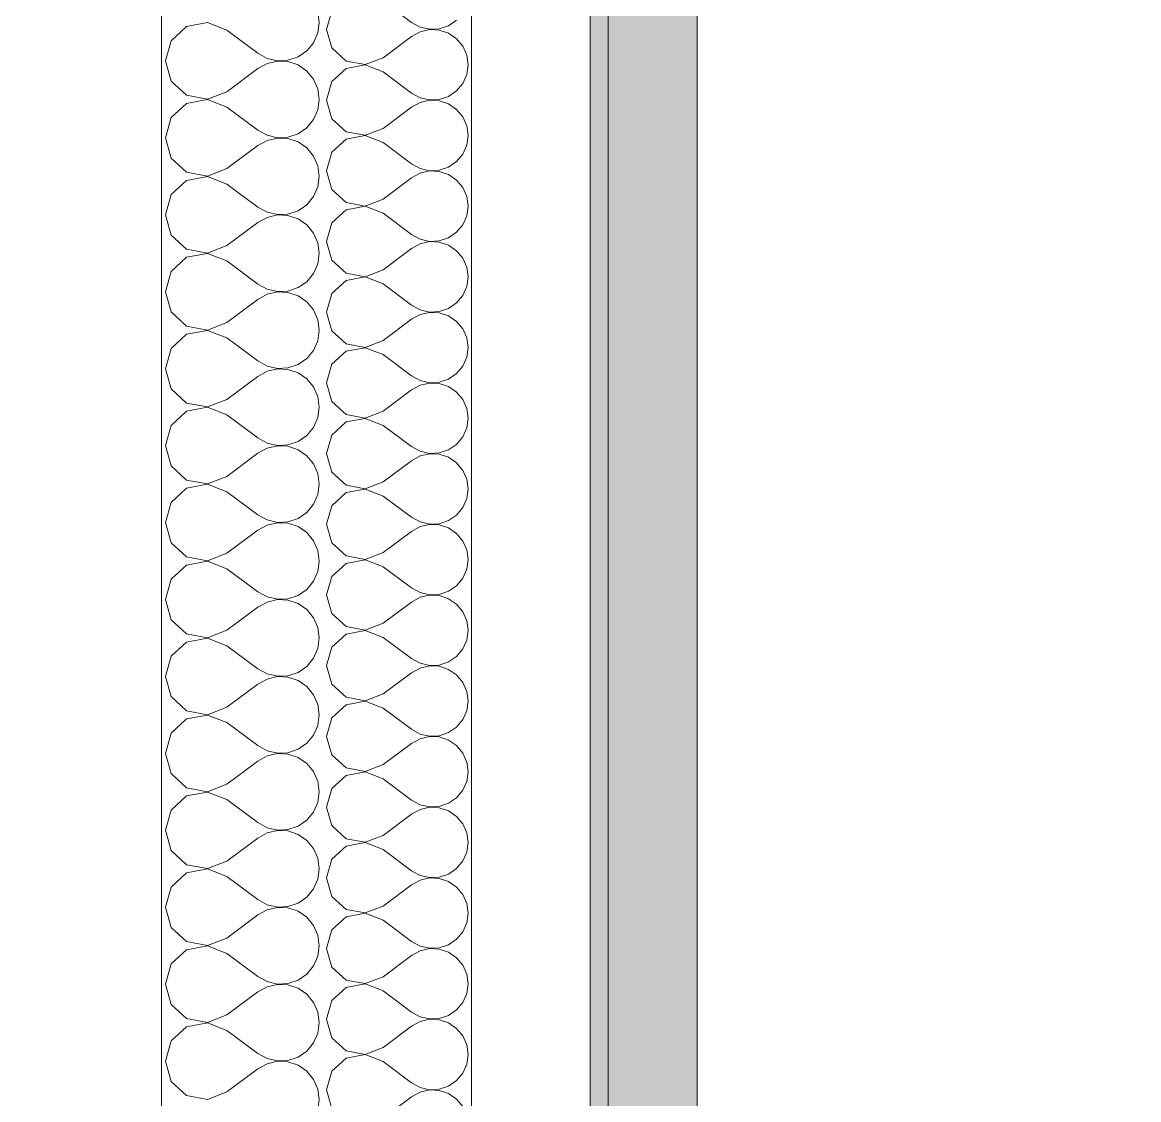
# Model space of a CAD drawing. Header units: millimetres. Extents: x -48147 to 1417267, y -496296 to 18123.
# Drawn here: x 1364998.7 to 1365203.7, y -477144.9 to -476947.1 of the extents above; entities that cross this region are included whole.
import ezdxf

# ---------------------------------------------------------------- set-up
doc = ezdxf.new("R2010")
doc.units = ezdxf.units.MM
doc.header["$MEASUREMENT"] = 0
doc.linetypes.add('Wipeout_Contour', pattern=[1000, 0, -1000])
doc.layers.add('New_A-25-M_Wall_Int', color=7, linetype='Continuous')
doc.layers.add('New_A-25-M_Wall_Int_Pen_No__1', color=7, linetype='Continuous', lineweight=13)
doc.layers.add('New_A-25-M_Wall_Int_Pen_No__107', color=7, linetype='Continuous', lineweight=15, true_color=0xa6a6a6)

# ---------------------------------------------------------------- blocks, each defined once
blk = doc.blocks.new('*X68', base_point=(1376122.47, -491272.82))
at = {"layer": 'New_A-25-M_Wall_Int_Pen_No__107', "linetype": 'Continuous'}
for p, q in [((1365064.96, -476943.21), (1365070.15, -476947.1)), ((1365055.54, -476944.99), (1365054.57, -476948.4)), ((1365054.57, -476948.4), (1365055.54, -476951.81)), ((1365070.15, -476947.1), (1365071.72, -476947.97)), ((1365071.72, -476947.97), (1365073.46, -476948.37)), ((1365073.46, -476948.42), (1365071.72, -476948.83)), ((1365073.46, -476948.37), (1365075.25, -476948.29)), ((1365075.25, -476948.51), (1365073.46, -476948.42)), ((1365075.25, -476948.29), (1365076.95, -476947.71)), ((1365076.95, -476949.08), (1365075.25, -476948.51)), ((1365076.95, -476947.71), (1365078.42, -476946.7)), ((1365064.96, -476953.59), (1365070.15, -476949.7)), ((1365071.72, -476948.83), (1365070.15, -476949.7)), ((1365078.42, -476950.1), (1365076.95, -476949.08)), ((1365079.57, -476951.48), (1365078.42, -476950.1)), ((1365055.54, -476951.81), (1365058.16, -476954.2)), ((1365080.29, -476953.12), (1365079.57, -476951.48)), ((1365058.16, -476954.2), (1365061.64, -476954.86)), ((1365061.64, -476954.86), (1365064.96, -476953.59)), ((1365080.53, -476954.89), (1365080.29, -476953.12)), ((1365058.16, -476955.57), (1365055.54, -476957.97)), ((1365061.64, -476954.92), (1365058.16, -476955.57)), ((1365064.96, -476956.19), (1365061.64, -476954.92)), ((1365064.96, -476956.19), (1365070.15, -476960.08)), ((1365079.57, -476958.3), (1365080.29, -476956.66)), ((1365080.29, -476956.66), (1365080.53, -476954.89)), ((1365055.54, -476957.97), (1365054.57, -476961.38)), ((1365078.42, -476959.68), (1365079.57, -476958.3)), ((1365070.15, -476960.08), (1365071.72, -476960.95)), ((1365075.25, -476961.27), (1365076.95, -476960.69)), ((1365076.95, -476960.69), (1365078.42, -476959.68)), ((1365054.57, -476961.38), (1365055.54, -476964.79)), ((1365064.96, -476966.57), (1365070.15, -476962.68)), ((1365071.72, -476961.81), (1365070.15, -476962.68)), ((1365071.72, -476960.95), (1365073.46, -476961.35)), ((1365073.46, -476961.41), (1365071.72, -476961.81)), ((1365073.46, -476961.35), (1365075.25, -476961.27)), ((1365075.25, -476961.49), (1365073.46, -476961.41)), ((1365076.95, -476962.07), (1365075.25, -476961.49)), ((1365078.42, -476963.08), (1365076.95, -476962.07)), ((1365055.54, -476964.79), (1365058.16, -476967.19)), ((1365079.57, -476964.46), (1365078.42, -476963.08)), ((1365080.29, -476966.1), (1365079.57, -476964.46)), ((1365061.64, -476967.84), (1365064.96, -476966.57)), ((1365080.53, -476967.87), (1365080.29, -476966.1)), ((1365058.16, -476968.56), (1365055.54, -476970.95)), ((1365058.16, -476967.19), (1365061.64, -476967.84)), ((1365061.64, -476967.9), (1365058.16, -476968.56)), ((1365064.96, -476969.17), (1365061.64, -476967.9)), ((1365080.29, -476969.64), (1365080.53, -476967.87)), ((1365055.54, -476970.95), (1365054.57, -476974.36)), ((1365064.96, -476969.17), (1365070.15, -476973.06)), ((1365079.57, -476971.28), (1365080.29, -476969.64)), ((1365070.15, -476973.06), (1365071.72, -476973.93)), ((1365076.95, -476973.68), (1365078.42, -476972.66)), ((1365078.42, -476972.66), (1365079.57, -476971.28)), ((1365054.57, -476974.36), (1365055.54, -476977.77)), ((1365071.72, -476974.79), (1365070.15, -476975.66)), ((1365071.72, -476973.93), (1365073.46, -476974.34)), ((1365073.46, -476974.39), (1365071.72, -476974.79)), ((1365073.46, -476974.34), (1365075.25, -476974.25)), ((1365075.25, -476974.47), (1365073.46, -476974.39)), ((1365075.25, -476974.25), (1365076.95, -476973.68)), ((1365076.95, -476975.05), (1365075.25, -476974.47)), ((1365078.42, -476976.06), (1365076.95, -476975.05)), ((1365064.96, -476979.55), (1365070.15, -476975.66)), ((1365079.57, -476977.44), (1365078.42, -476976.06)), ((1365055.54, -476977.77), (1365058.16, -476980.17)), ((1365080.29, -476979.08), (1365079.57, -476977.44)), ((1365080.53, -476980.85), (1365080.29, -476979.08)), ((1365058.16, -476980.17), (1365061.64, -476980.83)), ((1365061.64, -476980.88), (1365058.16, -476981.54)), ((1365061.64, -476980.83), (1365064.96, -476979.55)), ((1365064.96, -476982.15), (1365061.64, -476980.88)), ((1365080.29, -476982.63), (1365080.53, -476980.85)), ((1365058.16, -476981.54), (1365055.54, -476983.93)), ((1365064.96, -476982.15), (1365070.15, -476986.04)), ((1365079.57, -476984.26), (1365080.29, -476982.63)), ((1365055.54, -476983.93), (1365054.57, -476987.34)), ((1365078.42, -476985.64), (1365079.57, -476984.26)), ((1365054.57, -476987.34), (1365055.54, -476990.76)), ((1365070.15, -476986.04), (1365071.72, -476986.91)), ((1365071.72, -476986.91), (1365073.46, -476987.32)), ((1365073.46, -476987.37), (1365071.72, -476987.77)), ((1365073.46, -476987.32), (1365075.25, -476987.23)), ((1365075.25, -476987.46), (1365073.46, -476987.37)), ((1365075.25, -476987.23), (1365076.95, -476986.66)), ((1365076.95, -476988.03), (1365075.25, -476987.46)), ((1365076.95, -476986.66), (1365078.42, -476985.64)), ((1365064.96, -476992.54), (1365070.15, -476988.64)), ((1365071.72, -476987.77), (1365070.15, -476988.64)), ((1365078.42, -476989.04), (1365076.95, -476988.03)), ((1365079.57, -476990.42), (1365078.42, -476989.04)), ((1365055.54, -476990.76), (1365058.16, -476993.15)), ((1365080.29, -476992.06), (1365079.57, -476990.42)), ((1365058.16, -476993.15), (1365061.64, -476993.81)), ((1365061.64, -476993.81), (1365064.96, -476992.54)), ((1365080.53, -476993.83), (1365080.29, -476992.06)), ((1365058.16, -476994.52), (1365055.54, -476996.91)), ((1365061.64, -476993.86), (1365058.16, -476994.52)), ((1365064.96, -476995.13), (1365061.64, -476993.86)), ((1365064.96, -476995.13), (1365070.15, -476999.03)), ((1365079.57, -476997.25), (1365080.29, -476995.61)), ((1365080.29, -476995.61), (1365080.53, -476993.83)), ((1365055.54, -476996.91), (1365054.57, -477000.32)), ((1365078.42, -476998.63), (1365079.57, -476997.25)), ((1365070.15, -476999.03), (1365071.72, -476999.89)), ((1365075.25, -477000.21), (1365076.95, -476999.64)), ((1365076.95, -476999.64), (1365078.42, -476998.63)), ((1365054.57, -477000.32), (1365055.54, -477003.74)), ((1365064.96, -477005.52), (1365070.15, -477001.62)), ((1365071.72, -477000.76), (1365070.15, -477001.62)), ((1365071.72, -476999.89), (1365073.46, -477000.3)), ((1365073.46, -477000.35), (1365071.72, -477000.76)), ((1365073.46, -477000.3), (1365075.25, -477000.21)), ((1365075.25, -477000.44), (1365073.46, -477000.35)), ((1365076.95, -477001.01), (1365075.25, -477000.44)), ((1365078.42, -477002.02), (1365076.95, -477001.01)), ((1365055.54, -477003.74), (1365058.16, -477006.13)), ((1365079.57, -477003.4), (1365078.42, -477002.02)), ((1365080.29, -477005.04), (1365079.57, -477003.4)), ((1365061.64, -477006.79), (1365064.96, -477005.52)), ((1365080.53, -477006.82), (1365080.29, -477005.04)), ((1365058.16, -477007.5), (1365055.54, -477009.89)), ((1365058.16, -477006.13), (1365061.64, -477006.79)), ((1365061.64, -477006.84), (1365058.16, -477007.5)), ((1365064.96, -477008.11), (1365061.64, -477006.84)), ((1365080.29, -477008.59), (1365080.53, -477006.82)), ((1365055.54, -477009.89), (1365054.57, -477013.31)), ((1365064.96, -477008.11), (1365070.15, -477012.01)), ((1365079.57, -477010.23), (1365080.29, -477008.59)), ((1365070.15, -477012.01), (1365071.72, -477012.87)), ((1365076.95, -477012.62), (1365078.42, -477011.61)), ((1365078.42, -477011.61), (1365079.57, -477010.23)), ((1365054.57, -477013.31), (1365055.54, -477016.72)), ((1365071.72, -477013.74), (1365070.15, -477014.6)), ((1365071.72, -477012.87), (1365073.46, -477013.28)), ((1365073.46, -477013.33), (1365071.72, -477013.74)), ((1365073.46, -477013.28), (1365075.25, -477013.19)), ((1365075.25, -477013.42), (1365073.46, -477013.33)), ((1365075.25, -477013.19), (1365076.95, -477012.62)), ((1365076.95, -477013.99), (1365075.25, -477013.42)), ((1365078.42, -477015.01), (1365076.95, -477013.99)), ((1365064.96, -477018.5), (1365070.15, -477014.6)), ((1365079.57, -477016.38), (1365078.42, -477015.01)), ((1365055.54, -477016.72), (1365058.16, -477019.11)), ((1365080.29, -477018.02), (1365079.57, -477016.38)), ((1365080.53, -477019.8), (1365080.29, -477018.02)), ((1365058.16, -477019.11), (1365061.64, -477019.77)), ((1365061.64, -477019.82), (1365058.16, -477020.48)), ((1365061.64, -477019.77), (1365064.96, -477018.5)), ((1365064.96, -477021.1), (1365061.64, -477019.82)), ((1365080.29, -477021.57), (1365080.53, -477019.8)), ((1365058.16, -477020.48), (1365055.54, -477022.88)), ((1365064.96, -477021.1), (1365070.15, -477024.99)), ((1365079.57, -477023.21), (1365080.29, -477021.57)), ((1365055.54, -477022.88), (1365054.57, -477026.29)), ((1365078.42, -477024.59), (1365079.57, -477023.21)), ((1365054.57, -477026.29), (1365055.54, -477029.7)), ((1365070.15, -477024.99), (1365071.72, -477025.86)), ((1365071.72, -477025.86), (1365073.46, -477026.26)), ((1365073.46, -477026.31), (1365071.72, -477026.72)), ((1365073.46, -477026.26), (1365075.25, -477026.18)), ((1365075.25, -477026.4), (1365073.46, -477026.31)), ((1365075.25, -477026.18), (1365076.95, -477025.6)), ((1365076.95, -477026.97), (1365075.25, -477026.4)), ((1365076.95, -477025.6), (1365078.42, -477024.59)), ((1365064.96, -477031.48), (1365070.15, -477027.59)), ((1365071.72, -477026.72), (1365070.15, -477027.59)), ((1365078.42, -477027.99), (1365076.95, -477026.97)), ((1365079.57, -477029.37), (1365078.42, -477027.99)), ((1365055.54, -477029.7), (1365058.16, -477032.09)), ((1365080.29, -477031.01), (1365079.57, -477029.37)), ((1365058.16, -477032.09), (1365061.64, -477032.75)), ((1365061.64, -477032.75), (1365064.96, -477031.48)), ((1365080.53, -477032.78), (1365080.29, -477031.01)), ((1365058.16, -477033.46), (1365055.54, -477035.86)), ((1365061.64, -477032.81), (1365058.16, -477033.46)), ((1365064.96, -477034.08), (1365061.64, -477032.81)), ((1365064.96, -477034.08), (1365070.15, -477037.97)), ((1365079.57, -477036.19), (1365080.29, -477034.55)), ((1365080.29, -477034.55), (1365080.53, -477032.78)), ((1365055.54, -477035.86), (1365054.57, -477039.27)), ((1365078.42, -477037.57), (1365079.57, -477036.19)), ((1365070.15, -477037.97), (1365071.72, -477038.84)), ((1365075.25, -477039.16), (1365076.95, -477038.58)), ((1365076.95, -477038.58), (1365078.42, -477037.57)), ((1365054.57, -477039.27), (1365055.54, -477042.68)), ((1365064.96, -477044.46), (1365070.15, -477040.57)), ((1365071.72, -477039.7), (1365070.15, -477040.57)), ((1365071.72, -477038.84), (1365073.46, -477039.24)), ((1365073.46, -477039.3), (1365071.72, -477039.7)), ((1365073.46, -477039.24), (1365075.25, -477039.16)), ((1365075.25, -477039.38), (1365073.46, -477039.3)), ((1365076.95, -477039.95), (1365075.25, -477039.38)), ((1365078.42, -477040.97), (1365076.95, -477039.95)), ((1365055.54, -477042.68), (1365058.16, -477045.08)), ((1365079.57, -477042.35), (1365078.42, -477040.97)), ((1365080.29, -477043.99), (1365079.57, -477042.35)), ((1365061.64, -477045.73), (1365064.96, -477044.46)), ((1365080.53, -477045.76), (1365080.29, -477043.99)), ((1365058.16, -477046.45), (1365055.54, -477048.84)), ((1365058.16, -477045.08), (1365061.64, -477045.73)), ((1365061.64, -477045.79), (1365058.16, -477046.45)), ((1365064.96, -477047.06), (1365061.64, -477045.79)), ((1365080.29, -477047.53), (1365080.53, -477045.76)), ((1365055.54, -477048.84), (1365054.57, -477052.25)), ((1365064.96, -477047.06), (1365070.15, -477050.95)), ((1365079.57, -477049.17), (1365080.29, -477047.53)), ((1365070.15, -477050.95), (1365071.72, -477051.82)), ((1365076.95, -477051.57), (1365078.42, -477050.55)), ((1365078.42, -477050.55), (1365079.57, -477049.17)), ((1365054.57, -477052.25), (1365055.54, -477055.66)), ((1365071.72, -477052.68), (1365070.15, -477053.55)), ((1365071.72, -477051.82), (1365073.46, -477052.23)), ((1365073.46, -477052.28), (1365071.72, -477052.68)), ((1365073.46, -477052.23), (1365075.25, -477052.14)), ((1365075.25, -477052.36), (1365073.46, -477052.28)), ((1365075.25, -477052.14), (1365076.95, -477051.57)), ((1365076.95, -477052.94), (1365075.25, -477052.36)), ((1365078.42, -477053.95), (1365076.95, -477052.94)), ((1365064.96, -477057.44), (1365070.15, -477053.55)), ((1365079.57, -477055.33), (1365078.42, -477053.95)), ((1365055.54, -477055.66), (1365058.16, -477058.06)), ((1365080.29, -477056.97), (1365079.57, -477055.33)), ((1365080.53, -477058.74), (1365080.29, -477056.97)), ((1365058.16, -477058.06), (1365061.64, -477058.72)), ((1365061.64, -477058.77), (1365058.16, -477059.43)), ((1365061.64, -477058.72), (1365064.96, -477057.44)), ((1365064.96, -477060.04), (1365061.64, -477058.77)), ((1365080.29, -477060.52), (1365080.53, -477058.74)), ((1365058.16, -477059.43), (1365055.54, -477061.82)), ((1365064.96, -477060.04), (1365070.15, -477063.93)), ((1365079.57, -477062.15), (1365080.29, -477060.52)), ((1365055.54, -477061.82), (1365054.57, -477065.23)), ((1365078.42, -477063.53), (1365079.57, -477062.15)), ((1365054.57, -477065.23), (1365055.54, -477068.65)), ((1365070.15, -477063.93), (1365071.72, -477064.8)), ((1365071.72, -477064.8), (1365073.46, -477065.21)), ((1365073.46, -477065.26), (1365071.72, -477065.66)), ((1365073.46, -477065.21), (1365075.25, -477065.12)), ((1365075.25, -477065.35), (1365073.46, -477065.26)), ((1365075.25, -477065.12), (1365076.95, -477064.55)), ((1365076.95, -477065.92), (1365075.25, -477065.35)), ((1365076.95, -477064.55), (1365078.42, -477063.53)), ((1365064.96, -477070.43), (1365070.15, -477066.53)), ((1365071.72, -477065.66), (1365070.15, -477066.53)), ((1365078.42, -477066.93), (1365076.95, -477065.92)), ((1365079.57, -477068.31), (1365078.42, -477066.93)), ((1365055.54, -477068.65), (1365058.16, -477071.04)), ((1365080.29, -477069.95), (1365079.57, -477068.31)), ((1365058.16, -477071.04), (1365061.64, -477071.7)), ((1365061.64, -477071.7), (1365064.96, -477070.43)), ((1365080.53, -477071.72), (1365080.29, -477069.95)), ((1365058.16, -477072.41), (1365055.54, -477074.8)), ((1365061.64, -477071.75), (1365058.16, -477072.41)), ((1365064.96, -477073.02), (1365061.64, -477071.75)), ((1365064.96, -477073.02), (1365070.15, -477076.92)), ((1365079.57, -477075.14), (1365080.29, -477073.5)), ((1365080.29, -477073.5), (1365080.53, -477071.72)), ((1365055.54, -477074.8), (1365054.57, -477078.21)), ((1365078.42, -477076.52), (1365079.57, -477075.14)), ((1365070.15, -477076.92), (1365071.72, -477077.78)), ((1365075.25, -477078.1), (1365076.95, -477077.53)), ((1365076.95, -477077.53), (1365078.42, -477076.52)), ((1365054.57, -477078.21), (1365055.54, -477081.63)), ((1365064.96, -477083.41), (1365070.15, -477079.51)), ((1365071.72, -477078.65), (1365070.15, -477079.51)), ((1365071.72, -477077.78), (1365073.46, -477078.19)), ((1365073.46, -477078.24), (1365071.72, -477078.65)), ((1365073.46, -477078.19), (1365075.25, -477078.1)), ((1365075.25, -477078.33), (1365073.46, -477078.24)), ((1365076.95, -477078.9), (1365075.25, -477078.33)), ((1365078.42, -477079.91), (1365076.95, -477078.9)), ((1365055.54, -477081.63), (1365058.16, -477084.02)), ((1365079.57, -477081.29), (1365078.42, -477079.91)), ((1365080.29, -477082.93), (1365079.57, -477081.29)), ((1365061.64, -477084.68), (1365064.96, -477083.41)), ((1365080.53, -477084.71), (1365080.29, -477082.93)), ((1365058.16, -477085.39), (1365055.54, -477087.78)), ((1365058.16, -477084.02), (1365061.64, -477084.68)), ((1365061.64, -477084.73), (1365058.16, -477085.39)), ((1365064.96, -477086), (1365061.64, -477084.73)), ((1365080.29, -477086.48), (1365080.53, -477084.71)), ((1365055.54, -477087.78), (1365054.57, -477091.2)), ((1365064.96, -477086), (1365070.15, -477089.9)), ((1365079.57, -477088.12), (1365080.29, -477086.48)), ((1365070.15, -477089.9), (1365071.72, -477090.76)), ((1365076.95, -477090.51), (1365078.42, -477089.5)), ((1365078.42, -477089.5), (1365079.57, -477088.12)), ((1365054.57, -477091.2), (1365055.54, -477094.61)), ((1365071.72, -477091.63), (1365070.15, -477092.49)), ((1365071.72, -477090.76), (1365073.46, -477091.17)), ((1365073.46, -477091.22), (1365071.72, -477091.63)), ((1365073.46, -477091.17), (1365075.25, -477091.08)), ((1365075.25, -477091.31), (1365073.46, -477091.22)), ((1365075.25, -477091.08), (1365076.95, -477090.51)), ((1365076.95, -477091.88), (1365075.25, -477091.31)), ((1365078.42, -477092.9), (1365076.95, -477091.88)), ((1365064.96, -477096.39), (1365070.15, -477092.49)), ((1365079.57, -477094.27), (1365078.42, -477092.9)), ((1365055.54, -477094.61), (1365058.16, -477097)), ((1365080.29, -477095.91), (1365079.57, -477094.27)), ((1365080.53, -477097.69), (1365080.29, -477095.91)), ((1365058.16, -477097), (1365061.64, -477097.66)), ((1365061.64, -477097.71), (1365058.16, -477098.37)), ((1365061.64, -477097.66), (1365064.96, -477096.39)), ((1365064.96, -477098.99), (1365061.64, -477097.71)), ((1365080.29, -477099.46), (1365080.53, -477097.69)), ((1365058.16, -477098.37), (1365055.54, -477100.77)), ((1365064.96, -477098.99), (1365070.15, -477102.88)), ((1365079.57, -477101.1), (1365080.29, -477099.46)), ((1365055.54, -477100.77), (1365054.57, -477104.18)), ((1365078.42, -477102.48), (1365079.57, -477101.1)), ((1365054.57, -477104.18), (1365055.54, -477107.59)), ((1365070.15, -477102.88), (1365071.72, -477103.75)), ((1365071.72, -477103.75), (1365073.46, -477104.15)), ((1365073.46, -477104.2), (1365071.72, -477104.61)), ((1365073.46, -477104.15), (1365075.25, -477104.06)), ((1365075.25, -477104.29), (1365073.46, -477104.2)), ((1365075.25, -477104.06), (1365076.95, -477103.49)), ((1365076.95, -477104.86), (1365075.25, -477104.29)), ((1365076.95, -477103.49), (1365078.42, -477102.48)), ((1365064.96, -477109.37), (1365070.15, -477105.48)), ((1365071.72, -477104.61), (1365070.15, -477105.48)), ((1365078.42, -477105.88), (1365076.95, -477104.86)), ((1365079.57, -477107.26), (1365078.42, -477105.88)), ((1365055.54, -477107.59), (1365058.16, -477109.98)), ((1365080.29, -477108.89), (1365079.57, -477107.26)), ((1365058.16, -477109.98), (1365061.64, -477110.64)), ((1365061.64, -477110.64), (1365064.96, -477109.37)), ((1365080.53, -477110.67), (1365080.29, -477108.89)), ((1365058.16, -477111.35), (1365055.54, -477113.75)), ((1365061.64, -477110.69), (1365058.16, -477111.35)), ((1365064.96, -477111.97), (1365061.64, -477110.69)), ((1365064.96, -477111.97), (1365070.15, -477115.86)), ((1365079.57, -477114.08), (1365080.29, -477112.44)), ((1365080.29, -477112.44), (1365080.53, -477110.67)), ((1365055.54, -477113.75), (1365054.57, -477117.16)), ((1365078.42, -477115.46), (1365079.57, -477114.08)), ((1365070.15, -477115.86), (1365071.72, -477116.73)), ((1365075.25, -477117.05), (1365076.95, -477116.47)), ((1365076.95, -477116.47), (1365078.42, -477115.46)), ((1365054.57, -477117.16), (1365055.54, -477120.57)), ((1365064.96, -477122.35), (1365070.15, -477118.46)), ((1365071.72, -477117.59), (1365070.15, -477118.46)), ((1365071.72, -477116.73), (1365073.46, -477117.13)), ((1365073.46, -477117.19), (1365071.72, -477117.59)), ((1365073.46, -477117.13), (1365075.25, -477117.05)), ((1365075.25, -477117.27), (1365073.46, -477117.19)), ((1365076.95, -477117.84), (1365075.25, -477117.27)), ((1365078.42, -477118.86), (1365076.95, -477117.84)), ((1365055.54, -477120.57), (1365058.16, -477122.97)), ((1365079.57, -477120.24), (1365078.42, -477118.86)), ((1365080.29, -477121.88), (1365079.57, -477120.24)), ((1365061.64, -477123.62), (1365064.96, -477122.35)), ((1365080.53, -477123.65), (1365080.29, -477121.88)), ((1365058.16, -477124.34), (1365055.54, -477126.73)), ((1365058.16, -477122.97), (1365061.64, -477123.62)), ((1365061.64, -477123.68), (1365058.16, -477124.34)), ((1365064.96, -477124.95), (1365061.64, -477123.68)), ((1365080.29, -477125.42), (1365080.53, -477123.65)), ((1365055.54, -477126.73), (1365054.57, -477130.14)), ((1365064.96, -477124.95), (1365070.15, -477128.84)), ((1365079.57, -477127.06), (1365080.29, -477125.42)), ((1365070.15, -477128.84), (1365071.72, -477129.71)), ((1365076.95, -477129.46), (1365078.42, -477128.44)), ((1365078.42, -477128.44), (1365079.57, -477127.06)), ((1365054.57, -477130.14), (1365055.54, -477133.55)), ((1365071.72, -477130.57), (1365070.15, -477131.44)), ((1365071.72, -477129.71), (1365073.46, -477130.11)), ((1365073.46, -477130.17), (1365071.72, -477130.57)), ((1365073.46, -477130.11), (1365075.25, -477130.03)), ((1365075.25, -477130.25), (1365073.46, -477130.17)), ((1365075.25, -477130.03), (1365076.95, -477129.46)), ((1365076.95, -477130.83), (1365075.25, -477130.25)), ((1365078.42, -477131.84), (1365076.95, -477130.83)), ((1365064.96, -477135.33), (1365070.15, -477131.44)), ((1365079.57, -477133.22), (1365078.42, -477131.84)), ((1365055.54, -477133.55), (1365058.16, -477135.95)), ((1365080.29, -477134.86), (1365079.57, -477133.22)), ((1365080.53, -477136.63), (1365080.29, -477134.86)), ((1365058.16, -477135.95), (1365061.64, -477136.61)), ((1365061.64, -477136.66), (1365058.16, -477137.32)), ((1365061.64, -477136.61), (1365064.96, -477135.33)), ((1365064.96, -477137.93), (1365061.64, -477136.66)), ((1365080.29, -477138.41), (1365080.53, -477136.63)), ((1365058.16, -477137.32), (1365055.54, -477139.71)), ((1365064.96, -477137.93), (1365070.15, -477141.82)), ((1365079.57, -477140.04), (1365080.29, -477138.41)), ((1365055.54, -477139.71), (1365054.57, -477143.12)), ((1365078.42, -477141.42), (1365079.57, -477140.04)), ((1365054.57, -477143.12), (1365055.54, -477146.54)), ((1365070.15, -477141.82), (1365071.72, -477142.69)), ((1365071.72, -477142.69), (1365073.46, -477143.1)), ((1365073.46, -477143.15), (1365071.72, -477143.55)), ((1365073.46, -477143.1), (1365075.25, -477143.01)), ((1365075.25, -477143.24), (1365073.46, -477143.15)), ((1365075.25, -477143.01), (1365076.95, -477142.44)), ((1365076.95, -477143.81), (1365075.25, -477143.24)), ((1365076.95, -477142.44), (1365078.42, -477141.42)), ((1365064.96, -477148.32), (1365070.15, -477144.42)), ((1365071.72, -477143.55), (1365070.15, -477144.42)), ((1365078.42, -477144.82), (1365076.95, -477143.81)), ((1365079.57, -477146.2), (1365078.42, -477144.82))]:
    blk.add_line(p, q, dxfattribs=at)
blk = doc.blocks.new('Section Elem_44_2', base_point=(1376122.47, -491272.82))
at = {"layer": 'New_A-25-M_Wall_Int_Pen_No__107', "linetype": 'Continuous', "lineweight": 0, "true_color": 0x535353}
blk.add_hatch(color=251, dxfattribs=at).paths.add_polyline_path([(1365106.26, -475339.25), (1365102.99, -475339.25), (1365102.99, -479122.82), (1365106.26, -479122.82), (1365106.26, -476122.82), (1365106.26, -476097.82)])
at = {"layer": 'New_A-25-M_Wall_Int_Pen_No__1', "linetype": 'Continuous'}
blk.add_line((1365106.26, -476122.82), (1365106.26, -479122.82), dxfattribs=at)
at = {"color": 254, "linetype": 'Wipeout_Contour', "lineweight": 0, "ltscale": 8681565.631465085}
blk.add_wipeout([(1365122.62, -479122.82), (1366009.15, -479122.82), (1366009.15, -477022.82), (1366549.27, -477022.82), (1366549.27, -476122.82), (1365122.62, -476122.82)], dxfattribs=at).dxf.layer = 'New_A-25-M_Wall_Int'
at = {"layer": 'New_A-25-M_Wall_Int_Pen_No__107', "linetype": 'Continuous'}
blk.add_hatch(color=256, dxfattribs=at).paths.add_polyline_path([(1365106.26, -476122.82), (1365106.26, -479122.82), (1365122.62, -479122.82), (1365122.62, -476122.82)])
at = {"layer": 'New_A-25-M_Wall_Int_Pen_No__1', "linetype": 'Continuous'}
blk.add_line((1365122.62, -476122.82), (1365122.62, -479122.82), dxfattribs=at)
at = {"color": 254, "linetype": 'Wipeout_Contour', "lineweight": 0, "ltscale": 5784432.987416171}
blk.add_wipeout([(1365102.99, -475339.25), (1365081.18, -475339.25), (1365081.18, -479122.82), (1365102.99, -479122.82)], dxfattribs=at).dxf.layer = 'New_A-25-M_Wall_Int'
at = {"layer": 'New_A-25-M_Wall_Int_Pen_No__1', "linetype": 'Continuous'}
blk.add_line((1365102.99, -475339.25), (1365102.99, -479122.82), dxfattribs=at)
at = {"color": 254, "linetype": 'Wipeout_Contour', "lineweight": 0, "ltscale": 5784340.344564119}
blk.add_wipeout([(1365081.18, -475339.25), (1365053.92, -475339.25), (1365053.92, -479122.82), (1365081.18, -479122.82)], dxfattribs=at).dxf.layer = 'New_A-25-M_Wall_Int'
at = {"layer": 'New_A-25-M_Wall_Int_Pen_No__1', "linetype": 'Continuous'}
blk.add_line((1365081.18, -475339.25), (1365081.18, -479122.82), dxfattribs=at)
at = {"layer": 'New_A-25-M_Wall_Int'}
blk.add_blockref('*X68', (1376122.47, -491272.82), dxfattribs=at)
blk = doc.blocks.new('*X85', base_point=(1376122.47, -491272.82))
at = {"layer": 'New_A-25-M_Wall_Int_Pen_No__107', "linetype": 'Continuous'}
for p, q in [((1365053.22, -476947.12), (1365052.95, -476945.19)), ((1365028.86, -476947.87), (1365026.01, -476950.47)), ((1365032.66, -476947.15), (1365028.86, -476947.87)), ((1365036.26, -476948.53), (1365032.66, -476947.15)), ((1365036.26, -476948.53), (1365041.91, -476952.77)), ((1365052.95, -476949.05), (1365053.22, -476947.12)), ((1365026.01, -476950.47), (1365024.96, -476954.19)), ((1365052.16, -476950.84), (1365052.95, -476949.05)), ((1365049.31, -476953.44), (1365050.92, -476952.34)), ((1365050.92, -476952.34), (1365052.16, -476950.84)), ((1365024.96, -476954.19), (1365026.01, -476957.9)), ((1365041.91, -476952.77), (1365043.62, -476953.72)), ((1365043.62, -476954.66), (1365041.91, -476955.6)), ((1365043.62, -476953.72), (1365045.52, -476954.16)), ((1365045.52, -476954.21), (1365043.62, -476954.66)), ((1365045.52, -476954.16), (1365047.46, -476954.06)), ((1365047.46, -476954.31), (1365045.52, -476954.21)), ((1365047.46, -476954.06), (1365049.31, -476953.44)), ((1365049.31, -476954.93), (1365047.46, -476954.31)), ((1365036.26, -476959.84), (1365041.91, -476955.6)), ((1365050.92, -476956.04), (1365049.31, -476954.93)), ((1365052.16, -476957.54), (1365050.92, -476956.04)), ((1365026.01, -476957.9), (1365028.86, -476960.5)), ((1365052.95, -476959.32), (1365052.16, -476957.54)), ((1365028.86, -476960.5), (1365032.66, -476961.22)), ((1365032.66, -476961.22), (1365036.26, -476959.84)), ((1365053.22, -476961.25), (1365052.95, -476959.32)), ((1365028.86, -476962), (1365026.01, -476964.6)), ((1365032.66, -476961.28), (1365028.86, -476962)), ((1365036.26, -476962.66), (1365032.66, -476961.28)), ((1365036.26, -476962.66), (1365041.91, -476966.9)), ((1365052.95, -476963.18), (1365053.22, -476961.25)), ((1365026.01, -476964.6), (1365024.96, -476968.31)), ((1365050.92, -476966.46), (1365052.16, -476964.96)), ((1365052.16, -476964.96), (1365052.95, -476963.18)), ((1365041.91, -476966.9), (1365043.62, -476967.84)), ((1365049.31, -476967.57), (1365050.92, -476966.46)), ((1365024.96, -476968.31), (1365026.01, -476972.03)), ((1365043.62, -476968.78), (1365041.91, -476969.73)), ((1365043.62, -476967.84), (1365045.52, -476968.29)), ((1365045.52, -476968.34), (1365043.62, -476968.78)), ((1365045.52, -476968.29), (1365047.46, -476968.19)), ((1365047.46, -476968.44), (1365045.52, -476968.34)), ((1365047.46, -476968.19), (1365049.31, -476967.57)), ((1365049.31, -476969.06), (1365047.46, -476968.44)), ((1365050.92, -476970.16), (1365049.31, -476969.06)), ((1365036.26, -476973.96), (1365041.91, -476969.73)), ((1365052.16, -476971.66), (1365050.92, -476970.16)), ((1365026.01, -476972.03), (1365028.86, -476974.63)), ((1365052.95, -476973.45), (1365052.16, -476971.66)), ((1365028.86, -476974.63), (1365032.66, -476975.35)), ((1365032.66, -476975.35), (1365036.26, -476973.96)), ((1365053.22, -476975.38), (1365052.95, -476973.45)), ((1365028.86, -476976.12), (1365026.01, -476978.73)), ((1365032.66, -476975.41), (1365028.86, -476976.12)), ((1365036.26, -476976.79), (1365032.66, -476975.41)), ((1365036.26, -476976.79), (1365041.91, -476981.03)), ((1365052.95, -476977.31), (1365053.22, -476975.38)), ((1365026.01, -476978.73), (1365024.96, -476982.44)), ((1365050.92, -476980.59), (1365052.16, -476979.09)), ((1365052.16, -476979.09), (1365052.95, -476977.31)), ((1365041.91, -476981.03), (1365043.62, -476981.97)), ((1365049.31, -476981.7), (1365050.92, -476980.59)), ((1365024.96, -476982.44), (1365026.01, -476986.16)), ((1365043.62, -476982.91), (1365041.91, -476983.85)), ((1365043.62, -476981.97), (1365045.52, -476982.41)), ((1365045.52, -476982.47), (1365043.62, -476982.91)), ((1365045.52, -476982.41), (1365047.46, -476982.32)), ((1365047.46, -476982.56), (1365045.52, -476982.47)), ((1365047.46, -476982.32), (1365049.31, -476981.7)), ((1365049.31, -476983.19), (1365047.46, -476982.56)), ((1365050.92, -476984.29), (1365049.31, -476983.19)), ((1365036.26, -476988.09), (1365041.91, -476983.85)), ((1365052.16, -476985.79), (1365050.92, -476984.29)), ((1365026.01, -476986.16), (1365028.86, -476988.76)), ((1365052.95, -476987.58), (1365052.16, -476985.79)), ((1365028.86, -476988.76), (1365032.66, -476989.48)), ((1365032.66, -476989.53), (1365028.86, -476990.25)), ((1365032.66, -476989.48), (1365036.26, -476988.09)), ((1365036.26, -476990.92), (1365032.66, -476989.53)), ((1365053.22, -476989.51), (1365052.95, -476987.58)), ((1365052.95, -476991.44), (1365053.22, -476989.51)), ((1365028.86, -476990.25), (1365026.01, -476992.86)), ((1365036.26, -476990.92), (1365041.91, -476995.16)), ((1365052.16, -476993.22), (1365052.95, -476991.44)), ((1365026.01, -476992.86), (1365024.96, -476996.57)), ((1365050.92, -476994.72), (1365052.16, -476993.22)), ((1365041.91, -476995.16), (1365043.62, -476996.1)), ((1365049.31, -476995.82), (1365050.92, -476994.72)), ((1365024.96, -476996.57), (1365026.01, -477000.28)), ((1365043.62, -476997.04), (1365041.91, -476997.98)), ((1365043.62, -476996.1), (1365045.52, -476996.54)), ((1365045.52, -476996.6), (1365043.62, -476997.04)), ((1365045.52, -476996.54), (1365047.46, -476996.45)), ((1365047.46, -476996.69), (1365045.52, -476996.6)), ((1365047.46, -476996.45), (1365049.31, -476995.82)), ((1365049.31, -476997.32), (1365047.46, -476996.69)), ((1365050.92, -476998.42), (1365049.31, -476997.32)), ((1365036.26, -477002.22), (1365041.91, -476997.98)), ((1365052.16, -476999.92), (1365050.92, -476998.42)), ((1365026.01, -477000.28), (1365028.86, -477002.89)), ((1365052.95, -477001.7), (1365052.16, -476999.92)), ((1365053.22, -477003.63), (1365052.95, -477001.7)), ((1365028.86, -477002.89), (1365032.66, -477003.6)), ((1365032.66, -477003.66), (1365028.86, -477004.38)), ((1365032.66, -477003.6), (1365036.26, -477002.22)), ((1365036.26, -477005.05), (1365032.66, -477003.66)), ((1365052.95, -477005.56), (1365053.22, -477003.63)), ((1365028.86, -477004.38), (1365026.01, -477006.98)), ((1365036.26, -477005.05), (1365041.91, -477009.28)), ((1365052.16, -477007.35), (1365052.95, -477005.56)), ((1365026.01, -477006.98), (1365024.96, -477010.7)), ((1365050.92, -477008.85), (1365052.16, -477007.35)), ((1365041.91, -477009.28), (1365043.62, -477010.23)), ((1365047.46, -477010.57), (1365049.31, -477009.95)), ((1365049.31, -477009.95), (1365050.92, -477008.85)), ((1365024.96, -477010.7), (1365026.01, -477014.41)), ((1365036.26, -477016.35), (1365041.91, -477012.11)), ((1365043.62, -477011.17), (1365041.91, -477012.11)), ((1365043.62, -477010.23), (1365045.52, -477010.67)), ((1365045.52, -477010.73), (1365043.62, -477011.17)), ((1365045.52, -477010.67), (1365047.46, -477010.57)), ((1365047.46, -477010.82), (1365045.52, -477010.73)), ((1365049.31, -477011.44), (1365047.46, -477010.82)), ((1365050.92, -477012.55), (1365049.31, -477011.44)), ((1365052.16, -477014.05), (1365050.92, -477012.55)), ((1365052.95, -477015.83), (1365052.16, -477014.05)), ((1365026.01, -477014.41), (1365028.86, -477017.02)), ((1365053.22, -477017.76), (1365052.95, -477015.83)), ((1365028.86, -477017.02), (1365032.66, -477017.73)), ((1365032.66, -477017.79), (1365028.86, -477018.51)), ((1365032.66, -477017.73), (1365036.26, -477016.35)), ((1365036.26, -477019.17), (1365032.66, -477017.79)), ((1365052.95, -477019.69), (1365053.22, -477017.76)), ((1365028.86, -477018.51), (1365026.01, -477021.11)), ((1365036.26, -477019.17), (1365041.91, -477023.41)), ((1365052.16, -477021.48), (1365052.95, -477019.69)), ((1365026.01, -477021.11), (1365024.96, -477024.83)), ((1365050.92, -477022.98), (1365052.16, -477021.48)), ((1365041.91, -477023.41), (1365043.62, -477024.36)), ((1365043.62, -477024.36), (1365045.52, -477024.8)), ((1365047.46, -477024.7), (1365049.31, -477024.08)), ((1365049.31, -477024.08), (1365050.92, -477022.98)), ((1365024.96, -477024.83), (1365026.01, -477028.54)), ((1365036.26, -477030.48), (1365041.91, -477026.24)), ((1365043.62, -477025.3), (1365041.91, -477026.24)), ((1365045.52, -477024.85), (1365043.62, -477025.3)), ((1365045.52, -477024.8), (1365047.46, -477024.7)), ((1365047.46, -477024.95), (1365045.52, -477024.85)), ((1365049.31, -477025.57), (1365047.46, -477024.95)), ((1365050.92, -477026.67), (1365049.31, -477025.57)), ((1365026.01, -477028.54), (1365028.86, -477031.14)), ((1365052.16, -477028.18), (1365050.92, -477026.67)), ((1365052.95, -477029.96), (1365052.16, -477028.18)), ((1365032.66, -477031.86), (1365036.26, -477030.48)), ((1365053.22, -477031.89), (1365052.95, -477029.96)), ((1365028.86, -477032.64), (1365026.01, -477035.24)), ((1365028.86, -477031.14), (1365032.66, -477031.86)), ((1365032.66, -477031.92), (1365028.86, -477032.64)), ((1365036.26, -477033.3), (1365032.66, -477031.92)), ((1365052.95, -477033.82), (1365053.22, -477031.89)), ((1365036.26, -477033.3), (1365041.91, -477037.54)), ((1365052.16, -477035.6), (1365052.95, -477033.82)), ((1365026.01, -477035.24), (1365024.96, -477038.95)), ((1365050.92, -477037.1), (1365052.16, -477035.6)), ((1365041.91, -477037.54), (1365043.62, -477038.48)), ((1365043.62, -477038.48), (1365045.52, -477038.92)), ((1365047.46, -477038.83), (1365049.31, -477038.21)), ((1365049.31, -477038.21), (1365050.92, -477037.1)), ((1365024.96, -477038.95), (1365026.01, -477042.67)), ((1365036.26, -477044.6), (1365041.91, -477040.37)), ((1365043.62, -477039.42), (1365041.91, -477040.37)), ((1365045.52, -477038.98), (1365043.62, -477039.42)), ((1365045.52, -477038.92), (1365047.46, -477038.83)), ((1365047.46, -477039.08), (1365045.52, -477038.98)), ((1365049.31, -477039.7), (1365047.46, -477039.08)), ((1365050.92, -477040.8), (1365049.31, -477039.7)), ((1365052.16, -477042.3), (1365050.92, -477040.8)), ((1365026.01, -477042.67), (1365028.86, -477045.27)), ((1365052.95, -477044.09), (1365052.16, -477042.3)), ((1365032.66, -477045.99), (1365036.26, -477044.6)), ((1365053.22, -477046.02), (1365052.95, -477044.09)), ((1365028.86, -477046.76), (1365026.01, -477049.37)), ((1365028.86, -477045.27), (1365032.66, -477045.99)), ((1365032.66, -477046.05), (1365028.86, -477046.76)), ((1365036.26, -477047.43), (1365032.66, -477046.05)), ((1365052.95, -477047.95), (1365053.22, -477046.02)), ((1365036.26, -477047.43), (1365041.91, -477051.67)), ((1365052.16, -477049.73), (1365052.95, -477047.95)), ((1365026.01, -477049.37), (1365024.96, -477053.08)), ((1365050.92, -477051.23), (1365052.16, -477049.73)), ((1365024.96, -477053.08), (1365026.01, -477056.79)), ((1365041.91, -477051.67), (1365043.62, -477052.61)), ((1365043.62, -477052.61), (1365045.52, -477053.05)), ((1365045.52, -477053.11), (1365043.62, -477053.55)), ((1365045.52, -477053.05), (1365047.46, -477052.96)), ((1365047.46, -477053.2), (1365045.52, -477053.11)), ((1365047.46, -477052.96), (1365049.31, -477052.34)), ((1365049.31, -477052.34), (1365050.92, -477051.23)), ((1365036.26, -477058.73), (1365041.91, -477054.49)), ((1365043.62, -477053.55), (1365041.91, -477054.49)), ((1365049.31, -477053.83), (1365047.46, -477053.2)), ((1365050.92, -477054.93), (1365049.31, -477053.83)), ((1365052.16, -477056.43), (1365050.92, -477054.93)), ((1365026.01, -477056.79), (1365028.86, -477059.4)), ((1365052.95, -477058.21), (1365052.16, -477056.43)), ((1365032.66, -477060.12), (1365036.26, -477058.73)), ((1365053.22, -477060.15), (1365052.95, -477058.21)), ((1365028.86, -477060.89), (1365026.01, -477063.5)), ((1365028.86, -477059.4), (1365032.66, -477060.12)), ((1365032.66, -477060.17), (1365028.86, -477060.89)), ((1365036.26, -477061.56), (1365032.66, -477060.17)), ((1365052.95, -477062.08), (1365053.22, -477060.15)), ((1365036.26, -477061.56), (1365041.91, -477065.8)), ((1365052.16, -477063.86), (1365052.95, -477062.08)), ((1365026.01, -477063.5), (1365024.96, -477067.21)), ((1365049.31, -477066.46), (1365050.92, -477065.36)), ((1365050.92, -477065.36), (1365052.16, -477063.86)), ((1365024.96, -477067.21), (1365026.01, -477070.92)), ((1365041.91, -477065.8), (1365043.62, -477066.74)), ((1365043.62, -477066.74), (1365045.52, -477067.18)), ((1365045.52, -477067.24), (1365043.62, -477067.68)), ((1365045.52, -477067.18), (1365047.46, -477067.09)), ((1365047.46, -477067.33), (1365045.52, -477067.24)), ((1365047.46, -477067.09), (1365049.31, -477066.46)), ((1365049.31, -477067.95), (1365047.46, -477067.33)), ((1365036.26, -477072.86), (1365041.91, -477068.62)), ((1365043.62, -477067.68), (1365041.91, -477068.62)), ((1365050.92, -477069.06), (1365049.31, -477067.95)), ((1365052.16, -477070.56), (1365050.92, -477069.06)), ((1365026.01, -477070.92), (1365028.86, -477073.53)), ((1365052.95, -477072.34), (1365052.16, -477070.56)), ((1365028.86, -477073.53), (1365032.66, -477074.24)), ((1365032.66, -477074.24), (1365036.26, -477072.86)), ((1365053.22, -477074.27), (1365052.95, -477072.34)), ((1365028.86, -477075.02), (1365026.01, -477077.62)), ((1365032.66, -477074.3), (1365028.86, -477075.02)), ((1365036.26, -477075.69), (1365032.66, -477074.3)), ((1365036.26, -477075.69), (1365041.91, -477079.92)), ((1365052.95, -477076.2), (1365053.22, -477074.27)), ((1365026.01, -477077.62), (1365024.96, -477081.34)), ((1365052.16, -477077.99), (1365052.95, -477076.2)), ((1365049.31, -477080.59), (1365050.92, -477079.49)), ((1365050.92, -477079.49), (1365052.16, -477077.99)), ((1365024.96, -477081.34), (1365026.01, -477085.05)), ((1365041.91, -477079.92), (1365043.62, -477080.87)), ((1365043.62, -477081.81), (1365041.91, -477082.75)), ((1365043.62, -477080.87), (1365045.52, -477081.31)), ((1365045.52, -477081.37), (1365043.62, -477081.81)), ((1365045.52, -477081.31), (1365047.46, -477081.21)), ((1365047.46, -477081.46), (1365045.52, -477081.37)), ((1365047.46, -477081.21), (1365049.31, -477080.59)), ((1365049.31, -477082.08), (1365047.46, -477081.46)), ((1365036.26, -477086.99), (1365041.91, -477082.75)), ((1365050.92, -477083.19), (1365049.31, -477082.08)), ((1365052.16, -477084.69), (1365050.92, -477083.19)), ((1365026.01, -477085.05), (1365028.86, -477087.66)), ((1365052.95, -477086.47), (1365052.16, -477084.69)), ((1365028.86, -477087.66), (1365032.66, -477088.37)), ((1365032.66, -477088.37), (1365036.26, -477086.99)), ((1365053.22, -477088.4), (1365052.95, -477086.47)), ((1365028.86, -477089.15), (1365026.01, -477091.75)), ((1365032.66, -477088.43), (1365028.86, -477089.15)), ((1365036.26, -477089.81), (1365032.66, -477088.43)), ((1365036.26, -477089.81), (1365041.91, -477094.05)), ((1365052.95, -477090.33), (1365053.22, -477088.4)), ((1365026.01, -477091.75), (1365024.96, -477095.46)), ((1365052.16, -477092.11), (1365052.95, -477090.33)), ((1365041.91, -477094.05), (1365043.62, -477095)), ((1365049.31, -477094.72), (1365050.92, -477093.62)), ((1365050.92, -477093.62), (1365052.16, -477092.11)), ((1365024.96, -477095.46), (1365026.01, -477099.18)), ((1365043.62, -477095.93), (1365041.91, -477096.88)), ((1365043.62, -477095), (1365045.52, -477095.44)), ((1365045.52, -477095.49), (1365043.62, -477095.93)), ((1365045.52, -477095.44), (1365047.46, -477095.34)), ((1365047.46, -477095.59), (1365045.52, -477095.49)), ((1365047.46, -477095.34), (1365049.31, -477094.72)), ((1365049.31, -477096.21), (1365047.46, -477095.59)), ((1365036.26, -477101.12), (1365041.91, -477096.88)), ((1365050.92, -477097.31), (1365049.31, -477096.21)), ((1365052.16, -477098.82), (1365050.92, -477097.31)), ((1365026.01, -477099.18), (1365028.86, -477101.78)), ((1365052.95, -477100.6), (1365052.16, -477098.82)), ((1365028.86, -477101.78), (1365032.66, -477102.5)), ((1365032.66, -477102.5), (1365036.26, -477101.12)), ((1365053.22, -477102.53), (1365052.95, -477100.6)), ((1365028.86, -477103.27), (1365026.01, -477105.88)), ((1365032.66, -477102.56), (1365028.86, -477103.27)), ((1365036.26, -477103.94), (1365032.66, -477102.56)), ((1365036.26, -477103.94), (1365041.91, -477108.18)), ((1365052.95, -477104.46), (1365053.22, -477102.53)), ((1365026.01, -477105.88), (1365024.96, -477109.59)), ((1365050.92, -477107.74), (1365052.16, -477106.24)), ((1365052.16, -477106.24), (1365052.95, -477104.46)), ((1365041.91, -477108.18), (1365043.62, -477109.12)), ((1365049.31, -477108.85), (1365050.92, -477107.74)), ((1365024.96, -477109.59), (1365026.01, -477113.31)), ((1365043.62, -477110.06), (1365041.91, -477111.01)), ((1365043.62, -477109.12), (1365045.52, -477109.56)), ((1365045.52, -477109.62), (1365043.62, -477110.06)), ((1365045.52, -477109.56), (1365047.46, -477109.47)), ((1365047.46, -477109.72), (1365045.52, -477109.62)), ((1365047.46, -477109.47), (1365049.31, -477108.85)), ((1365049.31, -477110.34), (1365047.46, -477109.72)), ((1365050.92, -477111.44), (1365049.31, -477110.34)), ((1365036.26, -477115.24), (1365041.91, -477111.01)), ((1365052.16, -477112.94), (1365050.92, -477111.44)), ((1365026.01, -477113.31), (1365028.86, -477115.91)), ((1365052.95, -477114.73), (1365052.16, -477112.94)), ((1365028.86, -477115.91), (1365032.66, -477116.63)), ((1365032.66, -477116.69), (1365028.86, -477117.4)), ((1365032.66, -477116.63), (1365036.26, -477115.24)), ((1365036.26, -477118.07), (1365032.66, -477116.69)), ((1365053.22, -477116.66), (1365052.95, -477114.73)), ((1365052.95, -477118.59), (1365053.22, -477116.66)), ((1365028.86, -477117.4), (1365026.01, -477120.01)), ((1365036.26, -477118.07), (1365041.91, -477122.31)), ((1365052.16, -477120.37), (1365052.95, -477118.59)), ((1365026.01, -477120.01), (1365024.96, -477123.72)), ((1365050.92, -477121.87), (1365052.16, -477120.37)), ((1365041.91, -477122.31), (1365043.62, -477123.25)), ((1365049.31, -477122.98), (1365050.92, -477121.87)), ((1365024.96, -477123.72), (1365026.01, -477127.43)), ((1365043.62, -477124.19), (1365041.91, -477125.13)), ((1365043.62, -477123.25), (1365045.52, -477123.69)), ((1365045.52, -477123.75), (1365043.62, -477124.19)), ((1365045.52, -477123.69), (1365047.46, -477123.6)), ((1365047.46, -477123.84), (1365045.52, -477123.75)), ((1365047.46, -477123.6), (1365049.31, -477122.98)), ((1365049.31, -477124.47), (1365047.46, -477123.84)), ((1365050.92, -477125.57), (1365049.31, -477124.47)), ((1365036.26, -477129.37), (1365041.91, -477125.13)), ((1365052.16, -477127.07), (1365050.92, -477125.57)), ((1365026.01, -477127.43), (1365028.86, -477130.04)), ((1365052.95, -477128.85), (1365052.16, -477127.07)), ((1365053.22, -477130.78), (1365052.95, -477128.85)), ((1365028.86, -477130.04), (1365032.66, -477130.76)), ((1365032.66, -477130.81), (1365028.86, -477131.53)), ((1365032.66, -477130.76), (1365036.26, -477129.37)), ((1365036.26, -477132.2), (1365032.66, -477130.81)), ((1365052.95, -477132.72), (1365053.22, -477130.78)), ((1365028.86, -477131.53), (1365026.01, -477134.13)), ((1365036.26, -477132.2), (1365041.91, -477136.44)), ((1365052.16, -477134.5), (1365052.95, -477132.72)), ((1365026.01, -477134.13), (1365024.96, -477137.85)), ((1365050.92, -477136), (1365052.16, -477134.5)), ((1365041.91, -477136.44), (1365043.62, -477137.38)), ((1365047.46, -477137.73), (1365049.31, -477137.1)), ((1365049.31, -477137.1), (1365050.92, -477136)), ((1365024.96, -477137.85), (1365026.01, -477141.56)), ((1365043.62, -477138.32), (1365041.91, -477139.26)), ((1365043.62, -477137.38), (1365045.52, -477137.82)), ((1365045.52, -477137.88), (1365043.62, -477138.32)), ((1365045.52, -477137.82), (1365047.46, -477137.73)), ((1365047.46, -477137.97), (1365045.52, -477137.88)), ((1365049.31, -477138.59), (1365047.46, -477137.97)), ((1365050.92, -477139.7), (1365049.31, -477138.59)), ((1365036.26, -477143.5), (1365041.91, -477139.26)), ((1365052.16, -477141.2), (1365050.92, -477139.7)), ((1365052.95, -477142.98), (1365052.16, -477141.2)), ((1365026.01, -477141.56), (1365028.86, -477144.17)), ((1365053.22, -477144.91), (1365052.95, -477142.98)), ((1365028.86, -477144.17), (1365032.66, -477144.88)), ((1365032.66, -477144.88), (1365036.26, -477143.5)), ((1365052.95, -477146.84), (1365053.22, -477144.91))]:
    blk.add_line(p, q, dxfattribs=at)
blk = doc.blocks.new('Section Elem_60_2', base_point=(1376122.47, -491272.82))
at = {"color": 254, "linetype": 'Wipeout_Contour', "lineweight": 0, "ltscale": 5784082.158192487}
blk.add_wipeout([(1364974.1, -479122.82), (1365024.25, -479122.82), (1365024.25, -475339.25), (1364974.1, -475339.25)], dxfattribs=at).dxf.layer = 'New_A-25-M_Wall_Int'
at = {"color": 254, "linetype": 'Wipeout_Contour', "lineweight": 0, "ltscale": 5784232.863592307}
blk.add_wipeout([(1365024.25, -479122.82), (1365053.92, -479122.82), (1365053.92, -475339.25), (1365024.25, -475339.25)], dxfattribs=at).dxf.layer = 'New_A-25-M_Wall_Int'
at = {"layer": 'New_A-25-M_Wall_Int_Pen_No__1', "linetype": 'Continuous'}
blk.add_line((1365024.25, -475339.25), (1365024.25, -479122.82), dxfattribs=at)
at = {"layer": 'New_A-25-M_Wall_Int'}
blk.add_blockref('*X85', (1376122.47, -491272.82), dxfattribs=at)

msp = doc.modelspace()

# ---------------------------------------------------------------- block references
at = {"layer": 'New_A-25-M_Wall_Int'}
msp.add_blockref('Section Elem_44_2', (1376122.47, -491272.82), dxfattribs=at)

# ---------------------------------------------------------------- next in the draw order: block references
msp.add_blockref('Section Elem_60_2', (1376122.47, -491272.82), dxfattribs=at)

doc.saveas('drawing.dxf')
